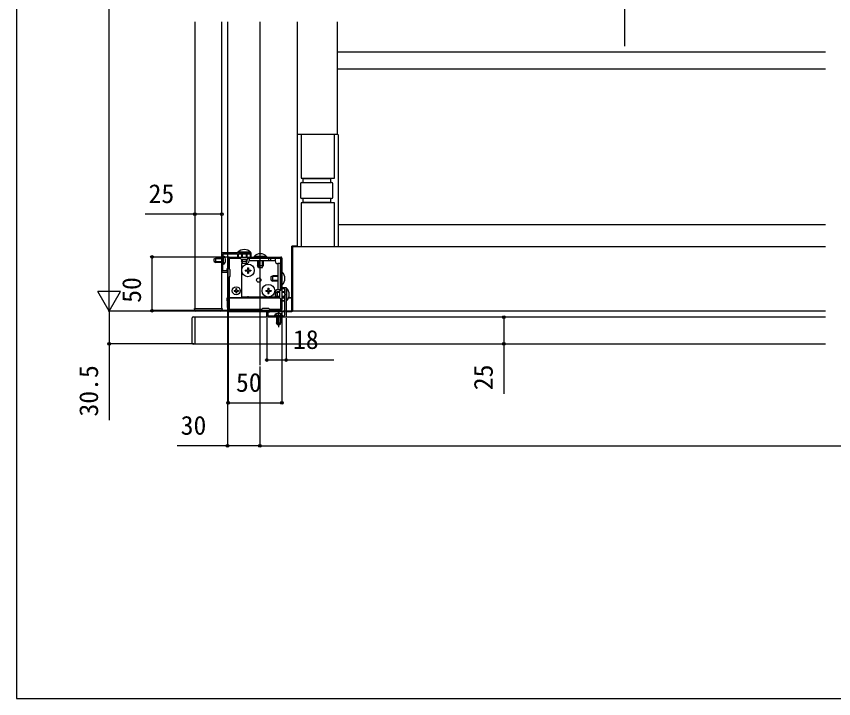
# Model space of a CAD drawing. Units: millimetres, scale not verified. Extents: x -1050 to 1050, y -1570 to 1561.
# Drawn here: x -1050 to -288, y -1570 to -934 of the extents above; entities that cross this region are included whole.
import ezdxf
from ezdxf.enums import TextEntityAlignment as Align

# ---------------------------------------------------------------- set-up
doc = ezdxf.new("R2010")
doc.units = ezdxf.units.MM
doc.header["$LTSCALE"] = 8
for name, color, linetype in [('0-3_YKK_11', 7, 'Continuous'), ('0-4_YKK_12', 2, 'Continuous'), ('0-5_YKK_13', 4, 'Continuous'), ('0-6_YKK_D', 6, 'Continuous'), ('0-7_YKK_ZWAK', 7, 'Continuous')]:
    doc.layers.add(name, color=color, linetype=linetype)
doc.styles.add('ＭＳ ゴシック', font='')
doc.styles.get('ＭＳ ゴシック').set_extended_font_data('MS Gothic')

msp = doc.modelspace()

# ---------------------------------------------------------------- linework, layer by layer
at = {"layer": '0-3_YKK_11'}
for p, q in [((-851.5, -1158.204), (-803.5, -1158.204)), ((-852.5, -1207.204), (-852.5, -1159.204)), ((-802.5, -1159.204), (-802.5, -1207.204)), ((-803.5, -1208.204), (-851.5, -1208.204))]:
    msp.add_line(p, q, dxfattribs=at)
for points in [[(-831, -1154.204), (-858.5, -1154.204), (-858.5, -1172.204), (-853, -1172.204), (-853, -1169.204), (-853.8, -1169.204), (-853.8, -1171.104), (-857.4, -1171.104), (-857.4, -1161.662), (-857.52, -1161.479), (-857.52, -1160.929), (-857.4, -1160.746), (-857.4, -1156.304)], [(-856.4, -1155.304), (-843.7, -1155.304), (-843.7, -1157.704), (-842.9, -1157.704), (-842.9, -1155.304), (-837.959, -1155.304), (-837.775, -1155.184), (-837.226, -1155.184), (-837.042, -1155.304), (-832.1, -1155.304), (-832.1, -1157.704), (-831, -1157.704), (-831, -1154.204)], [(-798.5, -1186.704), (-798.5, -1214.204), (-816.5, -1214.204), (-816.5, -1208.704), (-813.5, -1208.704), (-813.5, -1209.504), (-815.4, -1209.504), (-815.4, -1213.104), (-805.959, -1213.104), (-805.775, -1213.224), (-805.226, -1213.224), (-805.042, -1213.104), (-800.6, -1213.104)], [(-799.6, -1212.104), (-799.6, -1199.404), (-802, -1199.404), (-802, -1198.604), (-799.6, -1198.604), (-799.6, -1193.662), (-799.48, -1193.479), (-799.48, -1192.929), (-799.6, -1192.746), (-799.6, -1187.804), (-802, -1187.804), (-802, -1186.704), (-798.5, -1186.704)]]:
    msp.add_lwpolyline(points, dxfattribs=at)
msp.add_lwpolyline([(-833.7, -1159.404), (-803.7, -1159.404), (-803.7, -1189.404), (-804.5, -1190.204), (-804.5, -1196.204), (-803.7, -1197.004), (-803.7, -1207.004), (-813.7, -1207.004), (-814.5, -1206.204), (-820.5, -1206.204), (-821.3, -1207.004), (-851.3, -1207.004), (-851.3, -1177.004), (-850.5, -1176.204), (-850.5, -1170.204), (-851.3, -1169.404), (-851.3, -1159.404), (-841.3, -1159.404), (-840.5, -1160.204), (-834.5, -1160.204)], close=True, dxfattribs=at)
for centre, start, end in [((-856.4, -1156.304), 90.00001, 179.99999), ((-851.5, -1159.204), 90.00001, 179.99999), ((-803.5, -1159.204), 0.00001, 89.99999), ((-851.5, -1207.204), 180.00001, 269.99999), ((-803.5, -1207.204), 270.00001, 359.99999), ((-800.6, -1212.104), 270.00001, 359.99999)]:
    msp.add_arc(centre, 1, start, end, dxfattribs=at)
at = {"layer": '0-4_YKK_12'}
for p, q in [((-483, -361.647), (-483, -961.704)), ((-883.5, -938.806), (-883.5, -1206.204)), ((-858.5, -1206.204), (-858.5, -938.806)), ((-853, -938.806), (-853, -1154.204)), ((-823, -938.806), (-823, -1259.204)), ((-788, -938.806), (-788, -1148.204)), ((-750.887, -938.806), (-750.887, -1043.704)), ((-788, -1148.204), (-793, -1148.204)), ((-793, -1196.204), (-793, -1148.204)), ((-792.5, -1148.204), (-792.5, -1208.704)), ((-295.521, -1148.704), (-792.5, -1148.704)), ((-851.3, -1196.204), (-804.474, -1196.204)), ((-802.5, -1196.204), (-799.6, -1196.204)), ((-796.067, -1196.204), (-793, -1196.204)), ((-295.521, -1208.704), (-792.5, -1208.704))]:
    msp.add_line(p, q, dxfattribs=at)
for points in [[(-853, -1155.304), (-853, -1196.204), (-852.5, -1196.204)], [(-295.521, -1214.204), (-883.5, -1214.204), (-883.5, -1239.204), (-295.521, -1239.204)]]:
    msp.add_lwpolyline(points, dxfattribs=at)
at = {"layer": '0-5_YKK_13'}
for p, q in [((-295.521, -967.204), (-750.887, -967.204)), ((-295.521, -983.204), (-750.887, -983.204)), ((-787.987, -1043.704), (-750.487, -1043.704)), ((-784.487, -1043.704), (-784.487, -1084.704)), ((-753.487, -1044.004), (-784.487, -1044.004)), ((-753.487, -1084.704), (-753.487, -1043.704)), ((-749.987, -1044.204), (-749.987, -1148.204)), ((-785.006, -1089.704), (-785.006, -1102.704)), ((-784.487, -1084.704), (-753.487, -1084.704)), ((-784.006, -1088.704), (-756.006, -1088.704)), ((-782.987, -1084.704), (-782.987, -1088.704)), ((-757.006, -1085.204), (-782.987, -1085.204)), ((-756.987, -1084.704), (-756.987, -1088.704)), ((-755.006, -1102.704), (-755.006, -1089.704)), ((-756.006, -1103.704), (-784.006, -1103.704)), ((-782.987, -1103.704), (-782.987, -1107.704)), ((-756.987, -1103.704), (-756.987, -1107.704)), ((-784.487, -1107.704), (-784.487, -1148.704)), ((-753.487, -1107.704), (-784.487, -1107.704)), ((-782.987, -1107.204), (-757.006, -1107.204)), ((-753.487, -1148.704), (-753.487, -1107.704)), ((-295.521, -1128.204), (-749.987, -1128.204)), ((-750.487, -1148.704), (-787.987, -1148.704)), ((-784.487, -1148.404), (-753.487, -1148.404)), ((-857.4, -1164.954), (-857.4, -1157.454)), ((-831.6, -1154.204), (-843.4, -1154.204)), ((-840, -1155.304), (-840, -1158.204)), ((-839.346, -1155.304), (-839.346, -1158.204)), ((-835.655, -1155.304), (-835.655, -1158.204)), ((-835, -1155.304), (-835, -1158.204)), ((-831.6, -1153.695), (-831.6, -1154.204)), ((-816.6, -1158.204), (-828.4, -1158.204)), ((-816.6, -1157.695), (-816.6, -1158.204)), ((-865.4, -1159.904), (-864, -1159.204)), ((-865.4, -1162.504), (-865.4, -1159.904)), ((-865.4, -1162.504), (-864, -1163.204)), ((-858.5, -1159.859), (-865.309, -1159.859)), ((-858.5, -1162.55), (-865.309, -1162.55)), ((-858.5, -1159.204), (-864, -1159.204)), ((-856.892, -1164.954), (-857.4, -1164.954)), ((-840, -1160.204), (-840, -1162.504)), ((-839.2, -1164.204), (-840, -1162.504)), ((-840, -1164.404), (-840, -1195.704)), ((-835.5, -1164.404), (-840, -1164.404)), ((-839.346, -1160.204), (-839.346, -1163.895)), ((-835.8, -1164.204), (-839.2, -1164.204)), ((-835.8, -1164.204), (-835, -1162.504)), ((-835.655, -1160.204), (-835.655, -1163.895)), ((-833, -1159.404), (-808.7, -1159.404)), ((-833, -1159.404), (-833, -1161.904)), ((-808.7, -1161.904), (-833, -1161.904)), ((-825, -1161.904), (-825, -1166.504)), ((-824.346, -1161.904), (-824.346, -1167.895)), ((-820.655, -1161.904), (-820.655, -1167.895)), ((-814.866, -1159.404), (-814.866, -1161.904)), ((-813.134, -1159.404), (-813.134, -1161.904)), ((-808.7, -1159.404), (-808.7, -1161.904)), ((-806.2, -1164.404), (-806.2, -1188.704)), ((-836.5, -1170.354), (-836.5, -1171.054)), ((-836.5, -1170.354), (-834.85, -1170.354)), ((-836.5, -1171.054), (-834.85, -1171.054)), ((-834.35, -1168.204), (-833.65, -1168.204)), ((-834.35, -1168.204), (-834.35, -1169.854)), ((-834.35, -1171.554), (-834.35, -1173.204)), ((-834.35, -1173.204), (-833.65, -1173.204)), ((-833.65, -1168.204), (-833.65, -1169.854)), ((-833.65, -1171.554), (-833.65, -1173.204)), ((-833.15, -1170.354), (-831.5, -1170.354)), ((-833.15, -1171.054), (-831.5, -1171.054)), ((-831.5, -1170.354), (-831.5, -1171.054)), ((-824.2, -1168.204), (-825, -1166.504)), ((-820.8, -1168.204), (-824.2, -1168.204)), ((-820.8, -1168.204), (-820, -1166.504)), ((-802.5, -1184.104), (-802.5, -1172.304)), ((-812.5, -1176.504), (-810.8, -1175.704)), ((-812.5, -1179.904), (-812.5, -1176.504)), ((-812.5, -1179.904), (-810.8, -1180.704)), ((-806.2, -1176.359), (-812.191, -1176.359)), ((-806.2, -1180.05), (-812.191, -1180.05)), ((-806.2, -1175.704), (-810.8, -1175.704)), ((-845.35, -1187.654), (-844.65, -1187.654)), ((-845.35, -1187.654), (-845.35, -1188.854)), ((-844.65, -1187.654), (-844.65, -1188.854)), ((-815.35, -1187.204), (-814.65, -1187.204)), ((-815.35, -1187.204), (-815.35, -1188.854)), ((-814.65, -1187.204), (-814.65, -1188.854)), ((-803.7, -1188.704), (-806.2, -1188.704)), ((-801.992, -1184.104), (-802.5, -1184.104)), ((-797.992, -1187.304), (-798.5, -1187.304)), ((-798.5, -1187.304), (-798.5, -1199.104)), ((-804.474, -1196.204), (-851.3, -1196.204)), ((-847.05, -1189.354), (-847.05, -1190.054)), ((-847.05, -1189.354), (-845.85, -1189.354)), ((-847.05, -1190.054), (-845.85, -1190.054)), ((-845.35, -1190.554), (-845.35, -1191.754)), ((-845.35, -1191.754), (-844.65, -1191.754)), ((-844.65, -1190.554), (-844.65, -1191.754)), ((-844.15, -1189.354), (-842.95, -1189.354)), ((-844.15, -1190.054), (-842.95, -1190.054)), ((-842.95, -1189.354), (-842.95, -1190.054)), ((-834.866, -1195.704), (-840, -1195.704)), ((-814.866, -1195.704), (-833.134, -1195.704)), ((-817.5, -1189.354), (-817.5, -1190.054)), ((-817.5, -1189.354), (-815.85, -1189.354)), ((-817.5, -1190.054), (-815.85, -1190.054)), ((-815.35, -1190.554), (-815.35, -1192.204)), ((-815.35, -1192.204), (-814.65, -1192.204)), ((-814.65, -1190.554), (-814.65, -1192.204)), ((-814.15, -1189.354), (-812.5, -1189.354)), ((-814.15, -1190.054), (-812.5, -1190.054)), ((-808.7, -1195.704), (-813.134, -1195.704)), ((-812.5, -1189.354), (-812.5, -1190.054)), ((-808.7, -1191.204), (-808.7, -1195.704)), ((-808.5, -1191.504), (-806.8, -1190.704)), ((-808.5, -1191.504), (-808.5, -1194.904)), ((-808.5, -1194.904), (-806.8, -1195.704)), ((-804.5, -1191.359), (-808.191, -1191.359)), ((-804.5, -1195.05), (-808.191, -1195.05)), ((-804.5, -1195.704), (-806.8, -1195.704)), ((-799.6, -1190.704), (-802.5, -1190.704)), ((-799.6, -1191.359), (-802.5, -1191.359)), ((-799.6, -1195.05), (-802.5, -1195.05)), ((-799.6, -1195.704), (-802.5, -1195.704)), ((-799.6, -1196.204), (-802.5, -1196.204)), ((-793, -1196.204), (-796.067, -1196.204)), ((-793, -1208.204), (-793, -1196.204)), ((-883.8, -1206.204), (-858.2, -1206.204)), ((-883.705, -1207.765), (-883.8, -1206.204)), ((-882.407, -1208.704), (-882.707, -1208.704)), ((-859.594, -1208.704), (-882.407, -1208.704)), ((-859.294, -1208.704), (-859.594, -1208.704)), ((-858.2, -1206.204), (-858.296, -1207.765)), ((-816.5, -1209.204), (-851.765, -1209.204)), ((-799.6, -1209.204), (-813.5, -1209.204)), ((-805.5, -1208.104), (-805.5, -1223.604)), ((-793, -1209.204), (-798.5, -1209.204)), ((-793, -1208.204), (-793, -1209.204)), ((-792.5, -1208.704), (-793, -1208.704)), ((-886, -1215.297), (-886, -1214.998)), ((-886, -1238.111), (-886, -1215.297)), ((-885.062, -1214), (-883.5, -1213.904)), ((-883.5, -1213.904), (-883.5, -1239.504)), ((-809.25, -1212.595), (-809.25, -1213.104)), ((-809.25, -1213.104), (-801.75, -1213.104)), ((-806.846, -1214.204), (-806.846, -1221.013)), ((-804.155, -1214.204), (-804.155, -1221.013)), ((-803.5, -1214.204), (-803.5, -1219.704)), ((-806.8, -1221.104), (-807.5, -1219.704)), ((-806.8, -1221.104), (-804.2, -1221.104)), ((-804.2, -1221.104), (-803.5, -1219.704)), ((-886, -1238.411), (-886, -1238.111)), ((-883.5, -1239.504), (-885.062, -1239.409))]:
    msp.add_line(p, q, dxfattribs=at)
for points in [[(-856.892, -1164.954), (-856.892, -1157.454), (-857.4, -1157.454)], [(-831.6, -1153.695), (-843.4, -1153.695), (-843.4, -1154.204)], [(-816.6, -1157.695), (-828.4, -1157.695), (-828.4, -1158.204)], [(-858.5, -1163.204), (-864, -1163.204), (-864, -1159.204)], [(-835, -1160.204), (-835, -1162.504), (-840, -1162.504)], [(-820, -1161.904), (-820, -1166.504), (-825, -1166.504)], [(-803.7, -1188.704), (-803.7, -1164.404), (-806.2, -1164.404)], [(-801.992, -1184.104), (-801.992, -1172.304), (-802.5, -1172.304)], [(-806.2, -1180.704), (-810.8, -1180.704), (-810.8, -1175.704)], [(-797.992, -1187.304), (-797.992, -1199.104), (-798.5, -1199.104)], [(-852.763, -1208.265), (-853.5, -1196.204), (-852.499, -1196.204)], [(-804.5, -1190.704), (-806.8, -1190.704), (-806.8, -1195.704)], [(-807.55, -1211.095), (-806.645, -1212.951), (-805.5, -1213.559)], [(-803.45, -1211.095), (-804.355, -1212.951), (-805.5, -1213.559)], [(-809.25, -1212.595), (-801.75, -1212.595), (-801.75, -1213.104)], [(-807.5, -1214.204), (-807.5, -1219.704), (-803.5, -1219.704)]]:
    msp.add_lwpolyline(points, dxfattribs=at)
for centre, radius in [((-834, -1170.704), 5.9), ((-824, -1179.704), 2), ((-845, -1189.704), 3.75), ((-815, -1189.704), 5.9)]:
    msp.add_circle(centre, radius, dxfattribs=at)
for centre, radius, start, end in [((-750.487, -1044.204), 0.5, 0, 90), ((-784.006, -1089.704), 1, 90, 180), ((-756.006, -1089.704), 1, 0, 90), ((-784.006, -1102.704), 1, 180, 270), ((-756.006, -1102.704), 1, 270, 0), ((-750.487, -1148.204), 0.5, 270, 0), ((-859.427, -1161.204), 4.527, 304.06671, 55.93329), ((-837.5, -1159.437), 8.232, 44.2189, 135.7811), ((-822.5, -1163.437), 8.232, 44.2189, 135.7811), ((-835.5, -1161.904), 2.5, 270, 0), ((-806.2, -1161.904), 2.5, 180, 270), ((-834.85, -1169.854), 0.5, 270, 0), ((-834.85, -1171.554), 0.5, 0, 90), ((-833.15, -1169.854), 0.5, 180, 270), ((-833.15, -1171.554), 0.5, 90, 180), ((-807.733, -1178.204), 8.232, 314.2189, 45.7811), ((-845.85, -1188.854), 0.5, 270, 0), ((-844.15, -1188.854), 0.5, 180, 270), ((-815.85, -1188.854), 0.5, 270, 0), ((-814.15, -1188.854), 0.5, 180, 270), ((-806.2, -1191.204), 2.5, 90, 180), ((-803.733, -1193.204), 8.232, 314.2189, 45.7811), ((-845.85, -1190.554), 0.5, 0, 90), ((-844.15, -1190.554), 0.5, 90, 180), ((-834, -1196.204), 1, 30, 150), ((-815.85, -1190.554), 0.5, 0, 90), ((-814, -1196.204), 1, 30, 150), ((-814.15, -1190.554), 0.5, 90, 180), ((-882.707, -1207.704), 1, 183.5, 270), ((-859.294, -1207.704), 1, 270, 356.5), ((-851.765, -1208.204), 1, 183.5, 270), ((-805.5, -1215.131), 4.527, 34.06671, 145.93329), ((-885, -1214.998), 1, 93.5, 180), ((-885, -1238.411), 1, 180, 266.5)]:
    msp.add_arc(centre, radius, start, end, dxfattribs=at)
at = {"layer": '0-6_YKK_D'}
for p, q in [((-963.5, -1187.704), (-963.5, -519.704)), ((-852.5, -1158.204), (-924.5, -1158.204)), ((-923.5, -1208.204), (-923.5, -1158.204)), ((-963.5, -1208.704), (-963.5, -1172.331)), ((-963.5, -1208.704), (-974, -1190.518)), ((-953, -1190.518), (-974, -1190.518)), ((-963.5, -1208.704), (-953, -1190.518)), ((-853, -1197.204), (-853, -1335.204)), ((-793.5, -1208.704), (-964.5, -1208.704)), ((-793.5, -1208.704), (-964.5, -1208.704)), ((-852.5, -1208.204), (-924.5, -1208.204)), ((-852.5, -1208.204), (-852.5, -1295.204)), ((-802.5, -1208.204), (-802.5, -1295.204)), ((-816.5, -1215.204), (-816.5, -1255.204)), ((-798.5, -1215.204), (-798.5, -1255.204)), ((-884.5, -1239.204), (-964.5, -1239.204)), ((-823, -1260.204), (-823, -1335.204)), ((-823, -1260.204), (-823, -1335.204)), ((-852.5, -1294.204), (-802.5, -1294.204)), ((-823, -1334.204), (537, -1334.204))]:
    msp.add_line(p, q, dxfattribs=at)
for points in [[(-858.5, -1118.204), (-883.5, -1118.204), (-929.963, -1118.204)], [(-963.5, -1208.704), (-963.5, -1239.204), (-963.5, -1310.213)], [(-595.5, -1214.204), (-595.5, -1239.204), (-595.5, -1285.668)], [(-816.5, -1254.204), (-798.5, -1254.204), (-753.81, -1254.204)], [(-823, -1334.204), (-853, -1334.204), (-900.01, -1334.204)]]:
    msp.add_lwpolyline(points, dxfattribs=at)
for centre in [(-883.5, -1118.204), (-858.5, -1118.204), (-923.5, -1158.204), (-923.5, -1208.204), (-595.5, -1214.204), (-963.5, -1239.204), (-595.5, -1239.204), (-816.5, -1254.204), (-798.5, -1254.204), (-852.5, -1294.204), (-802.5, -1294.204), (-853, -1334.204), (-823, -1334.204), (-823, -1334.204)]:
    msp.add_circle(centre, 1.275, dxfattribs=at)
at = {"layer": '0-7_YKK_ZWAK'}
msp.add_line((-1050, 1490), (-1050, -1570), dxfattribs=at)
msp.add_lwpolyline([(-1050, -1570), (1050, -1570), (1050, 1490)], dxfattribs=at)

# ---------------------------------------------------------------- texts
at = {"layer": '0-6_YKK_D', "style": 'ＭＳ ゴシック'}
for s, p in [('25', (-926.736, -1113.204)), ('18', (-792.082, -1249.204)), ('50', (-845.228, -1289.204)), ('30', (-896.782, -1329.204))]:
    msp.add_text(s, height=17.6, dxfattribs=at).set_placement(p, align=Align.BOTTOM_LEFT)
for s, p in [('50', (-928.5, -1200.931)), ('30.5', (-968.5, -1306.986)), ('25', (-600.5, -1282.441))]:
    msp.add_text(s, height=17.6, rotation=90, dxfattribs=at).set_placement(p, align=Align.BOTTOM_LEFT)

doc.saveas('drawing.dxf')
